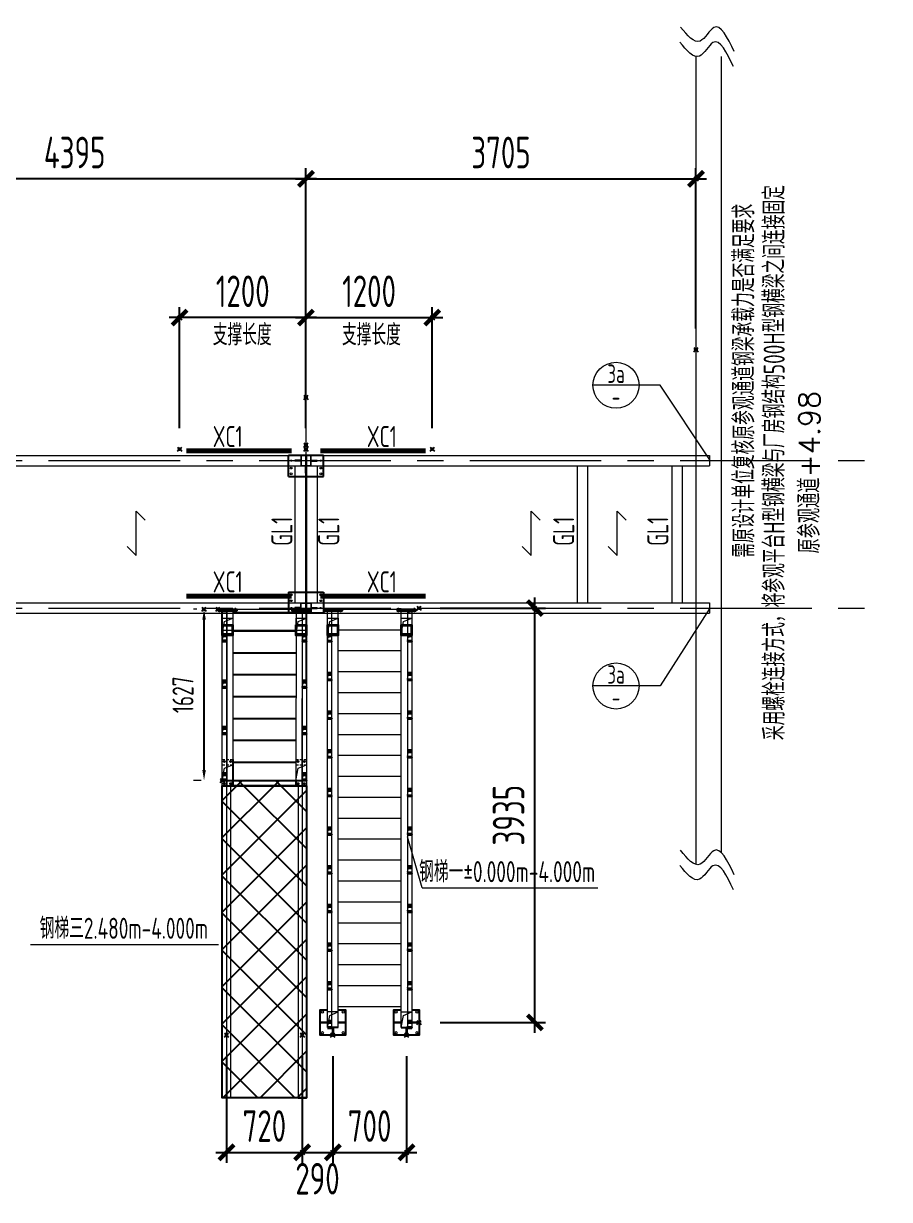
# Model space of a CAD drawing. Extents: x 498328 to 716449, y -893371 to -467753.
# Drawn here: x 573056 to 581283, y -720434 to -709266 of the extents above; entities that cross this region are included whole.
import ezdxf
from ezdxf.enums import TextEntityAlignment as Align

# ---------------------------------------------------------------- set-up
doc = ezdxf.new("R2010")
doc.units = 0
doc.header["$LTSCALE"] = 1000
doc.header["$PDMODE"] = 35
doc.header["$PDSIZE"] = 20
for name, pattern in [('2', [0.375, 0.25, -0.125]), ('CACHE', [0.375, 0.25, -0.125]), ('CENTER', [2, 1.25, -0.25, 0.25, -0.25]), ('CENTER2', [28.575, 19.05, -3.175, 3.175, -3.175]), ('Continuous-STLayerSet-NodeCode', [0])]:
    doc.linetypes.add(name, pattern=pattern)
doc.layers.get('0').update_dxf_attribs({"linetype": 'CONTINUOUS'})
for name, color, linetype in [('$0$S-STEL-BEAM-TEXT', 90, 'CONTINUOUS'), ('01', 7, 'CONTINUOUS'), ('1轮廓实线层', 7, 'CONTINUOUS'), ('AXIS', 251, 'CENTER'), ('DIM', 3, 'CONTINUOUS'), ('PUB_TEXT', 7, 'CONTINUOUS'), ('焊缝', 1, 'CONTINUOUS'), ('设备基础', 2, 'CONTINUOUS')]:
    doc.layers.add(name, color=color, linetype=linetype)
doc.layers.add('22', color=7, linetype='CONTINUOUS', plot=False)
doc.layers.add('平立面图节点编号', color=7, linetype='CONTINUOUS', lineweight=18)
doc.layers.add('钢梁', color=141, linetype='CONTINUOUS', lineweight=18)
doc.styles.add('_TCH_WINDOW', font='SIMPLEX', dxfattribs={"height": 3.5, "bigfont": 'GBCBIG'})
doc.styles.add('StTextStyle', font='yjkeng.shx', dxfattribs={"width": 0.7, "height": 250, "bigfont": 'yjkchn.shx'})
doc.styles.add('TSSD_DIMENSION', font='Tssdeng.shx', dxfattribs={"width": 0.7, "bigfont": 'hztxt.shx'})
doc.styles.add('TSSD_REIN', font='Tssdeng.shx', dxfattribs={"width": 0.7, "bigfont": 'hztxt.shx'})
doc.dimstyles.new('TSSD_100_100', dxfattribs={"dimtxt": 300, "dimasz": 100, "dimexe": 100, "dimexo": 200, "dimgap": 100, "dimtad": 1, "dimdec": 0, "dimzin": 0, "dimdsep": 46, "dimtxsty": 'TSSD_DIMENSION', "dimblk": 'ARCHTICK', "dimcen": 0, "dimdle": 100, "dimclrt": 7, "dimadec": 0, "dimazin": 0, "dimtfac": 1, "dimtdec": 0, "dimtix": 1, "dimtmove": 2, "dimatfit": 0, "dimldrblk": 'ARCHTICK', "dimfxl": 0, "dimtolj": 1, "dimtzin": 0, "dimarcsym": 0})
doc.dimstyles.new('TSSD_100_100$0', dxfattribs={"dimtxt": 380, "dimasz": 100, "dimexe": 100, "dimexo": 250, "dimgap": 50, "dimtad": 1, "dimdec": 0, "dimzin": 0, "dimdsep": 46, "dimtxsty": 'TSSD_DIMENSION', "dimblk": 'ARCHTICK', "dimblk1": 'ARCHTICK', "dimblk2": 'ARCHTICK', "dimsah": 1, "dimcen": 0, "dimdle": 100, "dimclrt": 7, "dimadec": 0, "dimazin": 0, "dimtfac": 1, "dimtdec": 0, "dimtix": 1, "dimtmove": 2, "dimatfit": 3, "dimldrblk": 'ARCHTICK', "dimfxl": 0, "dimtolj": 1, "dimtzin": 0, "dimarcsym": 0})
pattern_1 = [(45, (363690.6, -1175032.18), (-176.7767, 176.7767), []), (135, (363690.6, -1175032.18), (-176.7767, -176.7767), [])]

# ---------------------------------------------------------------- blocks, each defined once
blk = doc.blocks.new('_ARCHTICK')
at = {"color": 0, "const_width": 0.4}
blk.add_lwpolyline([(-0.71, -0.71), (0.71, 0.71)], dxfattribs=at)
blk = doc.blocks.new('*D47')
at = {"layer": '22', "color": 0, "transparency": 16777216}
for p in [(571344, -710741), (571344, -712937), (575739, -713269)]:
    blk.add_point(p, dxfattribs=at)
at = {"layer": 'DIM', "color": 0, "lineweight": -2, "transparency": 16777216}
for p, q in [((575839, -710741), (571244, -710741)), ((571344, -712737), (571344, -710641)), ((575739, -713069), (575739, -710641))]:
    blk.add_line(p, q, dxfattribs=at)
at = {"layer": 'DIM', "color": 0, "lineweight": -2, "transparency": 16777216, "xscale": 100, "yscale": 100, "zscale": 100, "rotation": 180}
blk.add_blockref('_ARCHTICK', (571344, -710741), dxfattribs=at)
at = {"layer": 'DIM', "color": 0, "lineweight": -2, "transparency": 16777216, "xscale": 100, "yscale": 100, "zscale": 100}
blk.add_blockref('_ARCHTICK', (575739, -710741), dxfattribs=at)
at = {"layer": 'DIM', "color": 7, "lineweight": 20, "transparency": 16777216, "insert": (573542, -710491), "char_height": 300, "attachment_point": 5, "style": 'TSSD_DIMENSION'}
blk.add_mtext('\\A1;4395', dxfattribs=at)
blk = doc.blocks.new('*D42')
at = {"layer": '22', "color": 0, "transparency": 16777216}
for p in [(579444, -710741), (579444, -712363), (575739, -712816)]:
    blk.add_point(p, dxfattribs=at)
at = {"layer": 'DIM', "color": 0, "lineweight": -2, "transparency": 16777216}
for p, q in [((575639, -710741), (579544, -710741)), ((575739, -712616), (575739, -710641)), ((579444, -712163), (579444, -710641))]:
    blk.add_line(p, q, dxfattribs=at)
at = {"layer": 'DIM', "color": 0, "lineweight": -2, "transparency": 16777216, "xscale": 100, "yscale": 100, "zscale": 100, "rotation": 180}
blk.add_blockref('_ARCHTICK', (575739, -710741), dxfattribs=at)
at = {"layer": 'DIM', "color": 0, "lineweight": -2, "transparency": 16777216, "xscale": 100, "yscale": 100, "zscale": 100}
blk.add_blockref('_ARCHTICK', (579444, -710741), dxfattribs=at)
at = {"layer": 'DIM', "color": 7, "lineweight": 20, "transparency": 16777216, "insert": (577592, -710491), "char_height": 300, "attachment_point": 5, "style": 'TSSD_DIMENSION'}
blk.add_mtext('\\A1;3705', dxfattribs=at)
blk = doc.blocks.new('*D46')
at = {"layer": '22', "color": 0, "transparency": 16777216}
for p in [(574771, -714828), (574902, -714828), (574944, -716455)]:
    blk.add_point(p, dxfattribs=at)
at = {"layer": '设备基础', "color": 0, "lineweight": 9, "transparency": 16777216}
for p, q in [((574702, -714828), (574671, -714828)), ((574744, -716455), (574671, -716455))]:
    blk.add_line(p, q, dxfattribs=at)
at = {"layer": '设备基础', "color": 0, "lineweight": -2, "transparency": 16777216}
blk.add_line((574771, -716355), (574771, -714928), dxfattribs=at)
at = {"layer": '设备基础', "color": 0, "transparency": 16777216}
for points in [[(574755, -714928), (574788, -714928), (574771, -714828)], [(574755, -716355), (574788, -716355), (574771, -716455)]]:
    blk.add_solid(points, dxfattribs=at)
at = {"layer": '设备基础', "color": 7, "transparency": 16777216, "insert": (574571, -715641), "char_height": 200, "attachment_point": 5, "rotation": 90, "style": 'TSSD_DIMENSION'}
blk.add_mtext('\\A1;1627', dxfattribs=at)
blk = doc.blocks.new('*D319')
at = {"layer": '22', "color": 0, "transparency": 16777216}
for p in [(574539, -712059), (574539, -713308), (575739, -713308)]:
    blk.add_point(p, dxfattribs=at)
at = {"layer": 'DIM', "color": 0, "lineweight": -2, "transparency": 16777216}
for p, q in [((574539, -713108), (574539, -711959)), ((575739, -713108), (575739, -711959)), ((575839, -712059), (574439, -712059))]:
    blk.add_line(p, q, dxfattribs=at)
at = {"layer": 'DIM', "color": 0, "lineweight": -2, "transparency": 16777216, "xscale": 100, "yscale": 100, "zscale": 100, "rotation": 180}
blk.add_blockref('_ARCHTICK', (574539, -712059), dxfattribs=at)
at = {"layer": 'DIM', "color": 0, "lineweight": -2, "transparency": 16777216, "xscale": 100, "yscale": 100, "zscale": 100}
blk.add_blockref('_ARCHTICK', (575739, -712059), dxfattribs=at)
at = {"layer": 'DIM', "color": 7, "lineweight": 20, "transparency": 16777216, "insert": (575139, -711809), "char_height": 300, "attachment_point": 5, "style": 'TSSD_DIMENSION'}
blk.add_mtext('\\A1;1200', dxfattribs=at)
blk = doc.blocks.new('*D320')
at = {"layer": '22', "color": 0, "transparency": 16777216}
for p in [(576939, -712059), (575739, -713308), (576939, -713308)]:
    blk.add_point(p, dxfattribs=at)
at = {"layer": 'DIM', "color": 0, "lineweight": -2, "transparency": 16777216}
for p, q in [((575739, -713108), (575739, -711959)), ((576939, -713108), (576939, -711959)), ((575639, -712059), (577039, -712059))]:
    blk.add_line(p, q, dxfattribs=at)
at = {"layer": 'DIM', "color": 0, "lineweight": -2, "transparency": 16777216, "xscale": 100, "yscale": 100, "zscale": 100, "rotation": 180}
blk.add_blockref('_ARCHTICK', (575739, -712059), dxfattribs=at)
at = {"layer": 'DIM', "color": 0, "lineweight": -2, "transparency": 16777216, "xscale": 100, "yscale": 100, "zscale": 100}
blk.add_blockref('_ARCHTICK', (576939, -712059), dxfattribs=at)
at = {"layer": 'DIM', "color": 7, "lineweight": 20, "transparency": 16777216, "insert": (576339, -711809), "char_height": 300, "attachment_point": 5, "style": 'TSSD_DIMENSION'}
blk.add_mtext('\\A1;1200', dxfattribs=at)
blk = doc.blocks.new('*D351')
at = {"layer": '22', "color": 0, "transparency": 16777216}
for p in [(576814, -714818), (577914, -714818), (576814, -718753)]:
    blk.add_point(p, dxfattribs=at)
at = {"layer": 'DIM', "color": 0, "lineweight": -2, "transparency": 16777216}
for p, q in [((577914, -718853), (577914, -714718)), ((577014, -714818), (578014, -714818)), ((577014, -718753), (578014, -718753))]:
    blk.add_line(p, q, dxfattribs=at)
at = {"layer": 'DIM', "color": 0, "lineweight": -2, "transparency": 16777216, "xscale": 100, "yscale": 100, "zscale": 100}
for p, rotation in [((577914, -714818), 90), ((577914, -718753), 270)]:
    blk.add_blockref('_ARCHTICK', p, dxfattribs=dict(at, rotation=rotation))
at = {"layer": 'DIM', "color": 7, "lineweight": 20, "transparency": 16777216, "insert": (577664, -716785), "char_height": 300, "attachment_point": 5, "rotation": 90, "style": 'TSSD_DIMENSION'}
blk.add_mtext('\\A1;3935', dxfattribs=at)
blk = doc.blocks.new('*D352')
at = {"layer": '22', "color": 0, "transparency": 16777216}
for p in [(575994, -718873), (576694, -718873), (576694, -719987)]:
    blk.add_point(p, dxfattribs=at)
at = {"layer": 'DIM', "color": 0, "lineweight": -2, "transparency": 16777216}
for p, q in [((575994, -719073), (575994, -720087)), ((576694, -719073), (576694, -720087)), ((575894, -719987), (576794, -719987))]:
    blk.add_line(p, q, dxfattribs=at)
at = {"layer": 'DIM', "color": 0, "lineweight": -2, "transparency": 16777216, "xscale": 100, "yscale": 100, "zscale": 100, "rotation": 180}
blk.add_blockref('_ARCHTICK', (575994, -719987), dxfattribs=at)
at = {"layer": 'DIM', "color": 0, "lineweight": -2, "transparency": 16777216, "xscale": 100, "yscale": 100, "zscale": 100}
blk.add_blockref('_ARCHTICK', (576694, -719987), dxfattribs=at)
at = {"layer": 'DIM', "color": 7, "lineweight": 20, "transparency": 16777216, "insert": (576344, -719737), "char_height": 300, "attachment_point": 5, "style": 'TSSD_DIMENSION'}
blk.add_mtext('\\A1;700', dxfattribs=at)
blk = doc.blocks.new('*D353')
at = {"layer": '22', "color": 0, "transparency": 16777216}
for p in [(575704, -718873), (575994, -718873), (575994, -719987)]:
    blk.add_point(p, dxfattribs=at)
at = {"layer": 'DIM', "color": 0, "lineweight": -2, "transparency": 16777216}
for p, q in [((575704, -719073), (575704, -720087)), ((575994, -719073), (575994, -720087)), ((575604, -719987), (576094, -719987))]:
    blk.add_line(p, q, dxfattribs=at)
at = {"layer": 'DIM', "color": 0, "lineweight": -2, "transparency": 16777216, "xscale": 100, "yscale": 100, "zscale": 100, "rotation": 180}
blk.add_blockref('_ARCHTICK', (575704, -719987), dxfattribs=at)
at = {"layer": 'DIM', "color": 0, "lineweight": -2, "transparency": 16777216, "xscale": 100, "yscale": 100, "zscale": 100}
blk.add_blockref('_ARCHTICK', (575994, -719987), dxfattribs=at)
at = {"layer": 'DIM', "color": 7, "lineweight": 20, "transparency": 16777216, "insert": (575849, -720237), "char_height": 300, "attachment_point": 5, "style": 'TSSD_DIMENSION'}
blk.add_mtext('\\A1;290', dxfattribs=at)
blk = doc.blocks.new('*D354')
at = {"layer": '22', "color": 0, "transparency": 16777216}
for p in [(574984, -718873), (575704, -718873), (575704, -719987)]:
    blk.add_point(p, dxfattribs=at)
at = {"layer": 'DIM', "color": 0, "lineweight": -2, "transparency": 16777216}
for p, q in [((574984, -719073), (574984, -720087)), ((575704, -719073), (575704, -720087)), ((574884, -719987), (575804, -719987))]:
    blk.add_line(p, q, dxfattribs=at)
at = {"layer": 'DIM', "color": 0, "lineweight": -2, "transparency": 16777216, "xscale": 100, "yscale": 100, "zscale": 100, "rotation": 180}
blk.add_blockref('_ARCHTICK', (574984, -719987), dxfattribs=at)
at = {"layer": 'DIM', "color": 0, "lineweight": -2, "transparency": 16777216, "xscale": 100, "yscale": 100, "zscale": 100}
blk.add_blockref('_ARCHTICK', (575704, -719987), dxfattribs=at)
at = {"layer": 'DIM', "color": 7, "lineweight": 20, "transparency": 16777216, "insert": (575344, -719737), "char_height": 300, "attachment_point": 5, "style": 'TSSD_DIMENSION'}
blk.add_mtext('\\A1;720', dxfattribs=at)

msp = doc.modelspace()

# ---------------------------------------------------------------- hatches: boundary and pattern name
at = {"layer": '设备基础'}
h = msp.add_hatch(dxfattribs=at)
h.set_pattern_fill('ANSI37', color=0, scale=2000)
h.set_pattern_definition(pattern_1)
h.paths.add_polyline_path([(574944.6, -716505), (575744.5, -716505), (575744.5, -719467.5), (574944.5, -719467.5)])
h = msp.add_hatch(dxfattribs=at)
h.set_pattern_fill('ANSI37', color=0, scale=2000)
h.set_pattern_definition(pattern_1)
h.paths.add_polyline_path([(575044.6, -716455), (575644.4, -716455), (575644.4, -716505), (575044.6, -716505)])

# ---------------------------------------------------------------- linework, layer by layer
at = {"layer": '$0$S-STEL-BEAM-TEXT', "lineweight": 0}
for points in [[(574039.3, -714233.3), (574125, -714318.9), (574125, -713895.9), (574210.7, -713981.6)], [(577792.3, -714233.3), (577878, -714318.9), (577878, -713895.9), (577963.7, -713981.6)], [(578611.3, -714233.3), (578697, -714318.9), (578697, -713895.9), (578782.7, -713981.6)]]:
    msp.add_lwpolyline(points, dxfattribs=at)
at = {"layer": '01', "color": 8, "lineweight": 9}
for p, q in [((576843.1, -717473.4), (576704.5, -716991.5)), ((576843.1, -717473.4), (578512.5, -717473.4)), ((573123.9, -718011.4), (574907.4, -718011.4))]:
    msp.add_line(p, q, dxfattribs=at)
at = {"layer": '1轮廓实线层', "color": 8, "lineweight": 20}
for p, q in [((579444.5, -709579.3), (579444.5, -717252.6)), ((579684.5, -709579.3), (579684.5, -717139.7))]:
    msp.add_line(p, q, dxfattribs=at)
at = {"layer": '1轮廓实线层', "lineweight": 20, "ltscale": 5}
for p, q in [((531294.5, -713367.5), (579573, -713367.5)), ((531294.5, -713467.5), (579573, -713467.5)), ((551049.5, -714767.5), (579573, -714767.5)), ((551049.5, -714867.5), (579573, -714867.5)), ((551049.5, -714867.5), (579573, -714867.5))]:
    msp.add_line(p, q, dxfattribs=at)
at = {"layer": '1轮廓实线层', "color": 4, "lineweight": 20}
for p, q in [((575689.5, -713412.6), (575634.5, -713412.6)), ((575634.5, -713422.6), (575634.5, -713412.6)), ((575689.5, -713422.6), (575634.5, -713422.6)), ((575789.5, -713412.6), (575844.5, -713412.6)), ((575789.5, -713422.6), (575844.5, -713422.6)), ((575844.5, -713422.6), (575844.5, -713412.6)), ((575734.5, -713537.5), (575734.5, -713467.5)), ((575734.5, -713537.5), (575744.5, -713537.5)), ((575744.5, -713537.5), (575744.5, -713467.5)), ((575734.5, -714697.5), (575734.5, -714767.5)), ((575734.5, -714697.5), (575744.5, -714697.5)), ((575744.5, -714697.5), (575744.5, -714767.5)), ((575689.5, -714812.5), (575634.5, -714812.5)), ((575634.5, -714812.5), (575634.5, -714822.5)), ((575689.5, -714822.5), (575634.5, -714822.5)), ((575789.5, -714812.5), (575844.5, -714812.5)), ((575789.5, -714822.5), (575844.5, -714822.5)), ((575844.5, -714822.5), (575844.5, -714812.5))]:
    msp.add_line(p, q, dxfattribs=at)
at = {"layer": '1轮廓实线层', "lineweight": 20}
for p, q in [((574902.5, -714827.5), (574902.5, -714843.5)), ((574944.5, -714827.5), (575744.5, -714827.5)), ((574944.5, -719467.5), (574944.5, -714843.5)), ((574984.5, -714843.5), (574984.4, -716505)), ((574984.5, -714843.5), (574984.5, -719467.5)), ((574987.5, -714843.5), (574987.4, -716505)), ((575044.5, -714857.5), (575644.5, -714857.5)), ((575044.7, -714843.5), (575044.6, -716505)), ((575086.5, -714827.5), (575086.5, -714843.5)), ((575602.6, -714827.5), (575602.6, -714843.5)), ((575644.7, -714843.5), (575644.4, -716505)), ((575701.7, -714843.5), (575701.6, -716505)), ((575704.5, -714843.5), (575704.5, -719467.5)), ((575744.5, -714843.5), (575744.5, -719467.5)), ((575786.7, -714827.5), (575786.7, -714843.5)), ((575902.5, -714827.5), (575902.5, -714843.5)), ((575944.5, -714827.5), (576744.5, -714827.5)), ((575944.5, -718802.5), (575944.5, -714843.5)), ((575984.5, -718802.5), (575984.5, -714843.5)), ((576044.5, -718802.5), (576044.5, -714843.5)), ((576086.5, -714827.5), (576086.5, -714843.5)), ((576602.6, -714827.5), (576602.6, -714843.5)), ((576644.5, -718802.5), (576644.5, -714843.5)), ((576704.5, -714843.5), (576704.5, -718802.5)), ((576744.5, -714843.5), (576744.5, -718802.5)), ((576786.7, -714827.5), (576786.7, -714843.5)), ((576644.5, -715026.3), (576044.5, -715026.3)), ((576644.5, -715225), (576044.5, -715225)), ((576644.5, -715423.8), (576044.5, -715423.8)), ((576644.5, -715622.5), (576044.5, -715622.5)), ((576644.5, -715821.3), (576044.5, -715821.3)), ((576644.5, -716020), (576044.5, -716020)), ((576644.5, -716218.8), (576044.5, -716218.8)), ((576644.5, -716417.5), (576044.5, -716417.5)), ((575024.5, -719467.5), (575024.5, -716497.5)), ((575664.5, -716505), (575664.5, -719467.5)), ((576644.5, -716616.3), (576044.5, -716616.3)), ((576644.5, -716815), (576044.5, -716815)), ((576644.5, -717013.8), (576044.5, -717013.8)), ((576644.5, -717212.5), (576044.5, -717212.5)), ((576644.5, -717411.3), (576044.5, -717411.3)), ((576644.5, -717610), (576044.5, -717610)), ((576644.5, -717808.8), (576044.5, -717808.8)), ((576644.5, -718007.5), (576044.5, -718007.5)), ((576644.5, -718206.3), (576044.5, -718206.3)), ((576644.5, -718405), (576044.5, -718405)), ((576644.5, -718603.8), (576044.5, -718603.8)), ((575874.5, -718747.5), (575944.5, -718747.5)), ((575874.5, -718757.5), (575944.5, -718757.5)), ((576044.5, -718747.5), (576114.5, -718747.5)), ((576044.5, -718757.5), (576114.5, -718757.5)), ((576574.5, -718747.5), (576644.5, -718747.5)), ((576574.5, -718757.5), (576644.5, -718757.5)), ((576744.5, -718747.5), (576814.5, -718747.5)), ((576744.5, -718757.5), (576814.5, -718757.5)), ((575989.5, -718802.5), (575989.5, -718872.5)), ((575999.5, -718802.5), (575999.5, -718872.5)), ((576689.5, -718802.5), (576689.5, -718872.5)), ((576699.5, -718802.5), (576699.5, -718872.5))]:
    msp.add_line(p, q, dxfattribs=at)
at = {"layer": '1轮廓实线层', "linetype": 'CENTER2', "lineweight": 20, "ltscale": 0.01}
for p, q in [((574918.5, -714857.2), (574918.5, -714813.9)), ((575070.5, -714857.2), (575070.5, -714813.9)), ((575618.6, -714857.2), (575618.6, -714813.9)), ((575770.7, -714857.2), (575770.7, -714813.9)), ((575918.5, -714857.2), (575918.5, -714813.9)), ((576070.5, -714857.2), (576070.5, -714813.9)), ((576618.6, -714857.2), (576618.6, -714813.9)), ((576770.7, -714857.2), (576770.7, -714813.9))]:
    msp.add_line(p, q, dxfattribs=at)
at = {"layer": '1轮廓实线层', "color": 8, "lineweight": 9}
for p, q in [((576713, -714855.1), (576744.5, -714846.1)), ((574944.5, -715062.5), (574966.3, -714945.8)), ((574966.3, -714945.8), (575044.7, -714912.5)), ((575644.7, -715062.5), (575666.5, -714945.8)), ((575666.5, -714945.8), (575744.5, -714912.5)), ((575944.5, -715062.5), (575966.3, -714945.8)), ((575966.3, -714945.8), (576044.7, -714912.5)), ((576644.7, -715062.5), (576666.5, -714945.8)), ((576666.5, -714945.8), (576744.5, -714912.5)), ((574944.5, -715027.5), (575744.5, -715027.5)), ((574944.5, -715123.9), (574951.8, -715091.2)), ((574951.8, -715091.2), (574984.5, -715083.9)), ((575704.5, -715123.8), (575711.8, -715091.1)), ((575711.8, -715091.1), (575744.5, -715083.8)), ((575944.5, -715125.1), (575951.8, -715092.4)), ((575951.8, -715092.4), (575984.5, -715085.1)), ((576704.5, -715125.1), (576711.8, -715092.4)), ((576711.8, -715092.4), (576744.5, -715085.1)), ((574944.5, -715563.9), (574951.8, -715531.2)), ((574951.8, -715531.2), (574984.5, -715523.9)), ((575704.5, -715563.9), (575711.8, -715531.2)), ((575711.8, -715531.2), (575744.5, -715523.9)), ((575944.5, -715492.1), (575951.8, -715459.4)), ((575951.8, -715459.4), (575984.5, -715452.1)), ((576704.5, -715492.1), (576711.8, -715459.4)), ((576711.8, -715459.4), (576744.5, -715452.1)), ((575944.5, -715859.1), (575951.8, -715826.4)), ((575951.8, -715826.4), (575984.5, -715819.1)), ((576704.5, -715859.1), (576711.8, -715826.4)), ((576711.8, -715826.4), (576744.5, -715819.1)), ((574944.5, -716003.9), (574951.8, -715971.2)), ((574951.8, -715971.2), (574984.5, -715963.9)), ((575704.5, -716003.9), (575711.8, -715971.2)), ((575711.8, -715971.2), (575744.5, -715963.9)), ((575944.5, -716226.1), (575951.8, -716193.4)), ((575951.8, -716193.4), (575984.5, -716186.1)), ((576704.5, -716226.1), (576711.8, -716193.4)), ((576711.8, -716193.4), (576744.5, -716186.1)), ((574966.3, -716338.3), (575044.7, -716305)), ((575666.2, -716338.3), (575744.5, -716305)), ((574944.5, -716455), (574966.3, -716338.3)), ((574944.5, -716443.9), (574951.8, -716411.2)), ((574951.8, -716411.2), (574984.5, -716403.9)), ((575644.4, -716455), (575666.2, -716338.3)), ((575704.5, -716443.9), (575711.8, -716411.2)), ((575711.8, -716411.2), (575744.5, -716403.9)), ((575951.8, -716560.4), (575984.5, -716553.1)), ((576711.8, -716560.4), (576744.5, -716553.1)), ((575944.5, -716593.1), (575951.8, -716560.4)), ((576704.5, -716593.1), (576711.8, -716560.4)), ((575944.5, -716960.1), (575951.8, -716927.4)), ((575951.8, -716927.4), (575984.5, -716920.1)), ((576704.5, -716960.1), (576711.8, -716927.4)), ((576711.8, -716927.4), (576744.5, -716920.1)), ((575944.5, -717327.1), (575951.8, -717294.4)), ((575951.8, -717294.4), (575984.5, -717287.1)), ((576704.5, -717327.1), (576711.8, -717294.4)), ((576711.8, -717294.4), (576744.5, -717287.1)), ((575944.5, -717694.1), (575951.8, -717661.4)), ((575951.8, -717661.4), (575984.5, -717654.1)), ((576704.5, -717694.1), (576711.8, -717661.4)), ((576711.8, -717661.4), (576744.5, -717654.1)), ((575944.5, -718061.1), (575951.8, -718028.4)), ((575951.8, -718028.4), (575984.5, -718021.1)), ((576704.5, -718061.1), (576711.8, -718028.4)), ((576711.8, -718028.4), (576744.5, -718021.1)), ((575944.5, -718428.1), (575951.8, -718395.4)), ((575951.8, -718395.4), (575984.5, -718388.1)), ((576704.5, -718428.1), (576711.8, -718395.4)), ((576711.8, -718395.4), (576744.5, -718388.1)), ((576044.5, -718652.5), (575944.5, -718652.5)), ((575966.5, -718685.8), (576044.5, -718652.5)), ((576644.5, -718652.5), (576744.5, -718652.5)), ((576666.5, -718685.8), (576744.5, -718652.5)), ((575944.5, -718795.1), (575951.8, -718762.4)), ((575944.7, -718802.5), (575966.5, -718685.8)), ((575951.8, -718762.4), (575984.5, -718755.1)), ((576644.7, -718802.5), (576666.5, -718685.8)), ((576704.5, -718795.1), (576711.8, -718762.4)), ((576711.8, -718762.4), (576744.5, -718755.1))]:
    msp.add_line(p, q, dxfattribs=at)
at = {"layer": '1轮廓实线层', "linetype": 'CACHE', "lineweight": 20, "ltscale": 0.1}
for p, q in [((574944.5, -715131.3), (574984.5, -715131.3)), ((575704.5, -715131.3), (575744.5, -715131.3)), ((575944.5, -715132.5), (575984.5, -715132.5)), ((576704.5, -715132.5), (576744.5, -715132.5)), ((575944.5, -715499.5), (575984.5, -715499.5)), ((576704.5, -715499.5), (576744.5, -715499.5)), ((574944.5, -715571.3), (574984.5, -715571.3)), ((575704.5, -715571.3), (575744.5, -715571.3)), ((575944.5, -715866.5), (575984.5, -715866.5)), ((576704.5, -715866.5), (576744.5, -715866.5)), ((574944.5, -716011.3), (574984.5, -716011.3)), ((575704.5, -716011.3), (575744.5, -716011.3)), ((574944.5, -716255), (575044.6, -716255)), ((574944.5, -716305), (575044.6, -716305)), ((575644.4, -716255), (575744.5, -716255)), ((575644.4, -716305), (575744.5, -716305)), ((575944.5, -716233.5), (575984.5, -716233.5)), ((576704.5, -716233.5), (576744.5, -716233.5)), ((574944.5, -716451.3), (574984.5, -716451.3)), ((575704.5, -716451.3), (575744.5, -716451.3)), ((575944.5, -716600.5), (575984.5, -716600.5)), ((576704.5, -716600.5), (576744.5, -716600.5)), ((575944.5, -716967.5), (575984.5, -716967.5)), ((576704.5, -716967.5), (576744.5, -716967.5)), ((575944.5, -717334.5), (575984.5, -717334.5)), ((576704.5, -717334.5), (576744.5, -717334.5)), ((575944.5, -717701.5), (575984.5, -717701.5)), ((576704.5, -717701.5), (576744.5, -717701.5)), ((575944.5, -718068.5), (575984.5, -718068.5)), ((576704.5, -718068.5), (576744.5, -718068.5)), ((575944.5, -718435.5), (575984.5, -718435.5)), ((576704.5, -718435.5), (576744.5, -718435.5)), ((575944.5, -718802.5), (575984.5, -718802.5)), ((576704.5, -718802.5), (576744.5, -718802.5))]:
    msp.add_line(p, q, dxfattribs=at)
at = {"layer": '1轮廓实线层', "color": 4, "lineweight": 20}
for points in [[(575789.5, -713467.5), (575789.5, -713367.5), (575689.5, -713367.5), (575689.5, -713467.5)], [(575784.5, -713462.5), (575784.5, -713372.5), (575694.5, -713372.5), (575694.5, -713462.5)], [(575789.5, -714767.5), (575789.5, -714867.5), (575689.5, -714867.5), (575689.5, -714767.5)], [(575784.5, -714772.5), (575784.5, -714862.5), (575694.5, -714862.5), (575694.5, -714772.5)]]:
    msp.add_lwpolyline(points, close=True, dxfattribs=at)
at = {"layer": '1轮廓实线层', "color": 8, "lineweight": 9}
for points in [[(574944.5, -714912.5), (575044.7, -714912.5), (575044.7, -715062.5), (574944.5, -715062.5)], [(575644.7, -714912.5), (575744.5, -714912.5), (575744.5, -715062.5), (575644.7, -715062.5)], [(575944.5, -714912.5), (576044.7, -714912.5), (576044.7, -715062.5), (575944.5, -715062.5)], [(576644.7, -714912.5), (576744.5, -714912.5), (576744.5, -715062.5), (576644.7, -715062.5)]]:
    msp.add_lwpolyline(points, close=True, dxfattribs=at)
at = {"layer": '1轮廓实线层', "color": 4, "lineweight": 20}
for centre, radius in [((575599.5, -713417.5), 6), ((575879.5, -713417.5), 6), ((575599.5, -713487.5), 8.75), ((575599.5, -713542.5), 8.75), ((575879.5, -713487.5), 8.75), ((575879.5, -713542.5), 8.75), ((575599.5, -714692.5), 8.75), ((575599.5, -714747.5), 8.75), ((575879.5, -714692.5), 8.75), ((575879.5, -714747.5), 8.75), ((575599.5, -714817.5), 6), ((575879.5, -714817.5), 6)]:
    msp.add_circle(centre, radius, dxfattribs=at)
at = {"layer": '1轮廓实线层', "lineweight": 20}
for centre in [(575895.5, -718653.5), (576093.5, -718653.5), (576595.5, -718653.5), (576793.5, -718653.5), (575895.5, -718851.5), (576093.5, -718851.5), (576595.5, -718851.5), (576793.5, -718851.5)]:
    msp.add_circle(centre, 11, dxfattribs=at)
for points in [[(579807.9, -709532.4), (579612.6, -709304.1), (579484.2, -709432.6), (579298.7, -709300.6)], [(579800.8, -709675.2), (579605.4, -709446.9), (579477, -709575.4), (579291.6, -709443.3)], [(579807.9, -717350.1), (579612.6, -717121.8), (579484.2, -717250.3), (579298.7, -717118.3)], [(579800.8, -717492.9), (579605.4, -717264.6), (579477, -717393.1), (579291.6, -717261)]]:
    msp.add_spline(points, degree=3, dxfattribs=at)
at = {"layer": 'AXIS', "lineweight": 20}
for p, q in [((575739.5, -712363.7), (575739.5, -715540.5)), ((531294.5, -713417.5), (581282.6, -713417.5)), ((531294.5, -714817.5), (581282.6, -714817.5))]:
    msp.add_line(p, q, dxfattribs=at)
at = {"layer": '平立面图节点编号'}
for p, q in [((578903.5, -712701.4), (578466, -712701.4)), ((578903.5, -712701.4), (578466, -712701.4)), ((579103.5, -712701.4), (578903.5, -712701.4)), ((578903.5, -715557.4), (578466, -715557.4)), ((578903.5, -715557.4), (578466, -715557.4)), ((579103.5, -715557.4), (578903.5, -715557.4))]:
    msp.add_line(p, q, dxfattribs=at)
at = {"layer": '平立面图节点编号', "color": 7, "linetype": 'Continuous-STLayerSet-NodeCode', "lineweight": 18}
for p, q in [((579577, -713408.5), (579103.5, -712701.4)), ((579577, -714817.5), (579103.5, -715557.4))]:
    msp.add_line(p, q, dxfattribs=at)
at = {"layer": '平立面图节点编号'}
for centre in [(578684.7, -712701.4), (578684.7, -712701.4), (578684.7, -715557.4), (578684.7, -715557.4)]:
    msp.add_circle(centre, 218.8, dxfattribs=at)
at = {"layer": '焊缝', "color": 2}
for p, q in [((575574.5, -713567.5), (575574.5, -713367.5)), ((575904.5, -713367.5), (575574.5, -713367.5)), ((575904.5, -713567.5), (575904.5, -713367.5)), ((575574.5, -713567.5), (575904.5, -713567.5)), ((575574.5, -714667.5), (575574.5, -714867.5)), ((575574.5, -714667.5), (575904.5, -714667.5)), ((575904.5, -714667.5), (575904.5, -714867.5)), ((575904.5, -714867.5), (575574.5, -714867.5))]:
    msp.add_line(p, q, dxfattribs=at)
at = {"layer": '设备基础', "color": 0, "lineweight": 20}
for p, q in [((575734.5, -713367.5), (575734.5, -714867.5)), ((575744.5, -713367.5), (575744.5, -714867.9)), ((579573, -713367.5), (579573, -713467.5)), ((575634.5, -713467.5), (575634.5, -714767.5)), ((575844.5, -713467.5), (575844.5, -714767.5)), ((578314.5, -713467.5), (578314.5, -714767.5)), ((578414.5, -713467.5), (578414.5, -714767.5)), ((579214.5, -713467.5), (579214.5, -714767.5)), ((579314.5, -713467.5), (579314.5, -714767.5)), ((575744.5, -714867.5), (575744.5, -714867.9)), ((579573, -714767.5), (579573, -714867.5))]:
    msp.add_line(p, q, dxfattribs=at)
at = {"layer": '设备基础', "color": 0}
for p, q in [((574902.5, -714827.5), (575086.5, -714827.5)), ((574902.5, -714835.5), (575086.5, -714835.5)), ((574902.5, -714843.5), (575086.5, -714843.5)), ((574944.5, -715027.5), (574944.5, -714843.5)), ((574944.5, -714846.1), (574984.5, -714846.1)), ((575644.5, -714827.5), (575602.5, -714827.5)), ((575602.6, -714827.5), (575786.7, -714827.5)), ((575602.6, -714835.5), (575786.7, -714835.5)), ((575602.6, -714843.5), (575786.7, -714843.5)), ((575902.5, -714827.5), (576086.5, -714827.5)), ((575902.5, -714835.5), (576086.5, -714835.5)), ((575902.5, -714843.5), (576086.5, -714843.5)), ((576644.5, -714827.5), (576602.5, -714827.5)), ((576602.6, -714827.5), (576786.7, -714827.5)), ((576602.6, -714835.5), (576786.7, -714835.5)), ((576602.6, -714843.5), (576786.7, -714843.5)), ((576704.7, -714846.1), (576744.5, -714846.1)), ((574944.5, -715062.6), (574984.5, -715062.6)), ((574944.5, -715066.2), (574984.5, -715066.2)), ((574944.5, -715070.4), (574961.5, -715070.4)), ((574944.5, -715083.9), (574984.5, -715083.9)), ((574967.5, -715070.4), (574984.5, -715070.4)), ((575044.5, -715035), (575644.5, -715035)), ((575704.5, -715062.6), (575744.5, -715062.6)), ((575704.5, -715066.2), (575744.5, -715066.2)), ((575704.5, -715070.4), (575721.5, -715070.4)), ((575704.5, -715083.8), (575744.5, -715083.8)), ((575727.5, -715070.4), (575744.5, -715070.4)), ((575944.5, -715063.8), (575984.5, -715063.8)), ((575944.5, -715067.4), (575984.5, -715067.4)), ((575944.5, -715071.6), (575961.5, -715071.6)), ((575944.5, -715085.1), (575984.5, -715085.1)), ((575967.5, -715071.6), (575984.5, -715071.6)), ((576704.5, -715063.8), (576744.5, -715063.8)), ((576704.5, -715067.4), (576744.5, -715067.4)), ((576704.5, -715071.6), (576721.5, -715071.6)), ((576704.5, -715085.1), (576744.5, -715085.1)), ((576727.5, -715071.6), (576744.5, -715071.6)), ((574944.5, -715123.9), (574984.5, -715123.9)), ((574944.5, -715130.9), (574961.5, -715130.9)), ((574944.5, -715135), (574984.5, -715135)), ((574967.5, -715130.9), (574984.5, -715130.9)), ((574984.5, -715131.3), (574984.5, -715135)), ((575704.5, -715123.8), (575744.5, -715123.8)), ((575704.5, -715130.8), (575721.5, -715130.8)), ((575704.5, -715131.3), (575704.5, -715135)), ((575704.5, -715135), (575744.5, -715135)), ((575727.5, -715130.8), (575744.5, -715130.8)), ((575744.5, -715131.3), (575744.5, -715135)), ((575944.5, -715125.1), (575984.5, -715125.1)), ((575944.5, -715132.1), (575961.5, -715132.1)), ((575944.5, -715136.2), (575984.5, -715136.2)), ((575967.5, -715132.1), (575984.5, -715132.1)), ((575984.5, -715132.5), (575984.5, -715136.2)), ((576704.5, -715125.1), (576744.5, -715125.1)), ((576704.5, -715132.1), (576721.5, -715132.1)), ((576704.5, -715132.5), (576704.5, -715136.2)), ((576704.5, -715136.2), (576744.5, -715136.2)), ((576727.5, -715132.1), (576744.5, -715132.1)), ((576744.5, -715132.5), (576744.5, -715136.2)), ((575044.5, -715242.5), (575644.5, -715242.5)), ((575944.5, -715430.8), (575984.5, -715430.8)), ((575944.5, -715434.4), (575984.5, -715434.4)), ((576704.5, -715430.8), (576744.5, -715430.8)), ((576704.5, -715434.4), (576744.5, -715434.4)), ((574944.5, -715502.6), (574984.5, -715502.6)), ((574944.5, -715506.2), (574984.5, -715506.2)), ((574944.5, -715510.4), (574961.5, -715510.4)), ((574944.5, -715523.9), (574984.5, -715523.9)), ((574967.5, -715510.4), (574984.5, -715510.4)), ((575044.5, -715450), (575644.5, -715450)), ((575704.5, -715502.6), (575744.5, -715502.6)), ((575704.5, -715506.2), (575744.5, -715506.2)), ((575704.5, -715510.4), (575721.5, -715510.4)), ((575704.5, -715523.9), (575744.5, -715523.9)), ((575727.5, -715510.4), (575744.5, -715510.4)), ((575944.5, -715438.6), (575961.5, -715438.6)), ((575944.5, -715452.1), (575984.5, -715452.1)), ((575944.5, -715492.1), (575984.5, -715492.1)), ((575944.5, -715499.1), (575961.5, -715499.1)), ((575944.5, -715503.2), (575984.5, -715503.2)), ((575967.5, -715438.6), (575984.5, -715438.6)), ((575967.5, -715499.1), (575984.5, -715499.1)), ((575984.5, -715499.5), (575984.5, -715503.2)), ((576704.5, -715438.6), (576721.5, -715438.6)), ((576704.5, -715452.1), (576744.5, -715452.1)), ((576704.5, -715492.1), (576744.5, -715492.1)), ((576704.5, -715499.1), (576721.5, -715499.1)), ((576704.5, -715499.5), (576704.5, -715503.2)), ((576704.5, -715503.2), (576744.5, -715503.2)), ((576727.5, -715438.6), (576744.5, -715438.6)), ((576727.5, -715499.1), (576744.5, -715499.1)), ((576744.5, -715499.5), (576744.5, -715503.2)), ((574944.5, -715563.9), (574984.5, -715563.9)), ((574944.5, -715570.9), (574961.5, -715570.9)), ((574944.5, -715575), (574984.5, -715575)), ((574967.5, -715570.9), (574984.5, -715570.9)), ((574984.5, -715571.3), (574984.5, -715575)), ((575044.5, -715657.5), (575644.5, -715657.5)), ((575704.5, -715563.9), (575744.5, -715563.9)), ((575704.5, -715570.9), (575721.5, -715570.9)), ((575704.5, -715571.3), (575704.5, -715575)), ((575704.5, -715575), (575744.5, -715575)), ((575727.5, -715570.9), (575744.5, -715570.9)), ((575744.5, -715571.3), (575744.5, -715575)), ((575044.5, -715865), (575644.5, -715865)), ((575944.5, -715797.8), (575984.5, -715797.8)), ((575944.5, -715801.4), (575984.5, -715801.4)), ((575944.5, -715805.6), (575961.5, -715805.6)), ((575944.5, -715819.1), (575984.5, -715819.1)), ((575944.5, -715859.1), (575984.5, -715859.1)), ((575944.5, -715866.1), (575961.5, -715866.1)), ((575944.5, -715870.2), (575984.5, -715870.2)), ((575967.5, -715805.6), (575984.5, -715805.6)), ((575967.5, -715866.1), (575984.5, -715866.1)), ((575984.5, -715866.5), (575984.5, -715870.2)), ((576704.5, -715797.8), (576744.5, -715797.8)), ((576704.5, -715801.4), (576744.5, -715801.4)), ((576704.5, -715805.6), (576721.5, -715805.6)), ((576704.5, -715819.1), (576744.5, -715819.1)), ((576704.5, -715859.1), (576744.5, -715859.1)), ((576704.5, -715866.1), (576721.5, -715866.1)), ((576704.5, -715866.5), (576704.5, -715870.2)), ((576704.5, -715870.2), (576744.5, -715870.2)), ((576727.5, -715805.6), (576744.5, -715805.6)), ((576727.5, -715866.1), (576744.5, -715866.1)), ((576744.5, -715866.5), (576744.5, -715870.2)), ((574944.5, -715942.6), (574984.5, -715942.6)), ((574944.5, -715946.2), (574984.5, -715946.2)), ((574944.5, -715950.4), (574961.5, -715950.4)), ((574944.5, -715963.9), (574984.5, -715963.9)), ((574967.5, -715950.4), (574984.5, -715950.4)), ((575704.5, -715942.6), (575744.5, -715942.6)), ((575704.5, -715946.2), (575744.5, -715946.2)), ((575704.5, -715950.4), (575721.5, -715950.4)), ((575704.5, -715963.9), (575744.5, -715963.9)), ((575727.5, -715950.4), (575744.5, -715950.4)), ((574944.5, -716003.9), (574984.5, -716003.9)), ((574944.5, -716010.9), (574961.5, -716010.9)), ((574944.5, -716015), (574984.5, -716015)), ((574967.5, -716010.9), (574984.5, -716010.9)), ((574984.5, -716011.3), (574984.5, -716015)), ((575044.5, -716072.5), (575644.5, -716072.5)), ((575704.5, -716003.9), (575744.5, -716003.9)), ((575704.5, -716010.9), (575721.5, -716010.9)), ((575704.5, -716011.3), (575704.5, -716015)), ((575704.5, -716015), (575744.5, -716015)), ((575727.5, -716010.9), (575744.5, -716010.9)), ((575744.5, -716011.3), (575744.5, -716015)), ((575944.5, -716164.8), (575984.5, -716164.8)), ((575944.5, -716168.4), (575984.5, -716168.4)), ((575944.5, -716172.6), (575961.5, -716172.6)), ((575944.5, -716186.1), (575984.5, -716186.1)), ((575967.5, -716172.6), (575984.5, -716172.6)), ((576704.5, -716164.8), (576744.5, -716164.8)), ((576704.5, -716168.4), (576744.5, -716168.4)), ((576704.5, -716172.6), (576721.5, -716172.6)), ((576704.5, -716186.1), (576744.5, -716186.1)), ((576727.5, -716172.6), (576744.5, -716172.6)), ((575044.5, -716280), (575644.5, -716280)), ((575044.6, -716255), (575044.6, -716505)), ((575944.5, -716226.1), (575984.5, -716226.1)), ((575944.5, -716233.1), (575961.5, -716233.1)), ((575944.5, -716237.2), (575984.5, -716237.2)), ((575967.5, -716233.1), (575984.5, -716233.1)), ((575984.5, -716233.5), (575984.5, -716237.2)), ((576704.5, -716226.1), (576744.5, -716226.1)), ((576704.5, -716233.1), (576721.5, -716233.1)), ((576704.5, -716233.5), (576704.5, -716237.2)), ((576704.5, -716237.2), (576744.5, -716237.2)), ((576727.5, -716233.1), (576744.5, -716233.1)), ((576744.5, -716233.5), (576744.5, -716237.2)), ((574944.5, -716382.6), (574984.5, -716382.6)), ((574944.5, -716386.2), (574984.5, -716386.2)), ((574944.5, -716390.4), (574961.5, -716390.4)), ((574944.5, -716403.9), (574984.5, -716403.9)), ((574967.5, -716390.4), (574984.5, -716390.4)), ((575704.5, -716382.6), (575744.5, -716382.6)), ((575704.5, -716386.2), (575744.5, -716386.2)), ((575704.5, -716390.4), (575721.5, -716390.4)), ((575704.5, -716403.9), (575744.5, -716403.9)), ((575727.5, -716390.4), (575744.5, -716390.4)), ((575744.5, -716455), (575744.5, -716382.6)), ((574944.5, -716443.9), (574984.5, -716443.9)), ((574944.5, -716450.9), (574961.5, -716450.9)), ((574944.5, -716455), (574984.5, -716455)), ((574944.5, -716505), (575044.6, -716505)), ((574967.5, -716450.9), (574984.5, -716450.9)), ((574984.5, -716451.3), (574984.5, -716455)), ((574987.4, -716455), (575044.6, -716455)), ((575644.4, -716455), (575701.6, -716455)), ((575704.5, -716443.9), (575744.5, -716443.9)), ((575704.5, -716450.9), (575721.5, -716450.9)), ((575704.5, -716451.3), (575704.5, -716455)), ((575704.5, -716455), (575744.5, -716455)), ((575704.5, -716455), (575744.5, -716455)), ((575704.6, -716455), (575744.5, -716455)), ((575727.5, -716450.9), (575744.5, -716450.9)), ((575744.5, -716451.3), (575744.5, -716455)), ((575944.5, -716531.8), (575984.5, -716531.8)), ((575944.5, -716535.4), (575984.5, -716535.4)), ((575944.5, -716539.6), (575961.5, -716539.6)), ((575944.5, -716553.1), (575984.5, -716553.1)), ((575967.5, -716539.6), (575984.5, -716539.6)), ((576704.5, -716531.8), (576744.5, -716531.8)), ((576704.5, -716535.4), (576744.5, -716535.4)), ((576704.5, -716539.6), (576721.5, -716539.6)), ((576704.5, -716553.1), (576744.5, -716553.1)), ((576727.5, -716539.6), (576744.5, -716539.6)), ((575944.5, -716593.1), (575984.5, -716593.1)), ((575944.5, -716600.1), (575961.5, -716600.1)), ((575944.5, -716604.2), (575984.5, -716604.2)), ((575967.5, -716600.1), (575984.5, -716600.1)), ((575984.5, -716600.5), (575984.5, -716604.2)), ((576704.5, -716593.1), (576744.5, -716593.1)), ((576704.5, -716600.1), (576721.5, -716600.1)), ((576704.5, -716600.5), (576704.5, -716604.2)), ((576704.5, -716604.2), (576744.5, -716604.2)), ((576727.5, -716600.1), (576744.5, -716600.1)), ((576744.5, -716600.5), (576744.5, -716604.2)), ((575944.5, -716898.8), (575984.5, -716898.8)), ((575944.5, -716902.4), (575984.5, -716902.4)), ((575944.5, -716906.6), (575961.5, -716906.6)), ((575944.5, -716920.1), (575984.5, -716920.1)), ((575944.5, -716960.1), (575984.5, -716960.1)), ((575944.5, -716967.1), (575961.5, -716967.1)), ((575944.5, -716971.2), (575984.5, -716971.2)), ((575967.5, -716906.6), (575984.5, -716906.6)), ((575967.5, -716967.1), (575984.5, -716967.1)), ((575984.5, -716967.5), (575984.5, -716971.2)), ((576704.5, -716898.8), (576744.5, -716898.8)), ((576704.5, -716902.4), (576744.5, -716902.4)), ((576704.5, -716906.6), (576721.5, -716906.6)), ((576704.5, -716920.1), (576744.5, -716920.1)), ((576704.5, -716960.1), (576744.5, -716960.1)), ((576704.5, -716967.1), (576721.5, -716967.1)), ((576704.5, -716967.5), (576704.5, -716971.2)), ((576704.5, -716971.2), (576744.5, -716971.2)), ((576727.5, -716906.6), (576744.5, -716906.6)), ((576727.5, -716967.1), (576744.5, -716967.1)), ((576744.5, -716967.5), (576744.5, -716971.2)), ((575944.5, -717265.8), (575984.5, -717265.8)), ((575944.5, -717269.4), (575984.5, -717269.4)), ((575944.5, -717273.6), (575961.5, -717273.6)), ((575944.5, -717287.1), (575984.5, -717287.1)), ((575944.5, -717327.1), (575984.5, -717327.1)), ((575944.5, -717334.1), (575961.5, -717334.1)), ((575967.5, -717273.6), (575984.5, -717273.6)), ((575967.5, -717334.1), (575984.5, -717334.1)), ((575984.5, -717334.5), (575984.5, -717338.2)), ((576704.5, -717265.8), (576744.5, -717265.8)), ((576704.5, -717269.4), (576744.5, -717269.4)), ((576704.5, -717273.6), (576721.5, -717273.6)), ((576704.5, -717287.1), (576744.5, -717287.1)), ((576704.5, -717327.1), (576744.5, -717327.1)), ((576704.5, -717334.1), (576721.5, -717334.1)), ((576704.5, -717334.5), (576704.5, -717338.2)), ((576727.5, -717273.6), (576744.5, -717273.6)), ((576727.5, -717334.1), (576744.5, -717334.1)), ((576744.5, -717334.5), (576744.5, -717338.2)), ((575944.5, -717338.2), (575984.5, -717338.2)), ((576704.5, -717338.2), (576744.5, -717338.2)), ((575944.5, -717632.8), (575984.5, -717632.8)), ((575944.5, -717636.4), (575984.5, -717636.4)), ((575944.5, -717640.6), (575961.5, -717640.6)), ((575944.5, -717654.1), (575984.5, -717654.1)), ((575967.5, -717640.6), (575984.5, -717640.6)), ((576704.5, -717632.8), (576744.5, -717632.8)), ((576704.5, -717636.4), (576744.5, -717636.4)), ((576704.5, -717640.6), (576721.5, -717640.6)), ((576704.5, -717654.1), (576744.5, -717654.1)), ((576727.5, -717640.6), (576744.5, -717640.6)), ((575944.5, -717694.1), (575984.5, -717694.1)), ((575944.5, -717701.1), (575961.5, -717701.1)), ((575944.5, -717705.2), (575984.5, -717705.2)), ((575967.5, -717701.1), (575984.5, -717701.1)), ((575984.5, -717701.5), (575984.5, -717705.2)), ((576704.5, -717694.1), (576744.5, -717694.1)), ((576704.5, -717701.1), (576721.5, -717701.1)), ((576704.5, -717701.5), (576704.5, -717705.2)), ((576704.5, -717705.2), (576744.5, -717705.2)), ((576727.5, -717701.1), (576744.5, -717701.1)), ((576744.5, -717701.5), (576744.5, -717705.2)), ((575944.5, -717999.8), (575984.5, -717999.8)), ((575944.5, -718003.4), (575984.5, -718003.4)), ((576704.5, -717999.8), (576744.5, -717999.8)), ((576704.5, -718003.4), (576744.5, -718003.4)), ((575944.5, -718007.6), (575961.5, -718007.6)), ((575944.5, -718021.1), (575984.5, -718021.1)), ((575944.5, -718061.1), (575984.5, -718061.1)), ((575944.5, -718068.1), (575961.5, -718068.1)), ((575944.5, -718072.2), (575984.5, -718072.2)), ((575967.5, -718007.6), (575984.5, -718007.6)), ((575967.5, -718068.1), (575984.5, -718068.1)), ((575984.5, -718068.5), (575984.5, -718072.2)), ((576704.5, -718007.6), (576721.5, -718007.6)), ((576704.5, -718021.1), (576744.5, -718021.1)), ((576704.5, -718061.1), (576744.5, -718061.1)), ((576704.5, -718068.1), (576721.5, -718068.1)), ((576704.5, -718068.5), (576704.5, -718072.2)), ((576704.5, -718072.2), (576744.5, -718072.2)), ((576727.5, -718007.6), (576744.5, -718007.6)), ((576727.5, -718068.1), (576744.5, -718068.1)), ((576744.5, -718068.5), (576744.5, -718072.2)), ((575944.5, -718366.8), (575984.5, -718366.8)), ((575944.5, -718370.4), (575984.5, -718370.4)), ((575944.5, -718374.6), (575961.5, -718374.6)), ((575944.5, -718388.1), (575984.5, -718388.1)), ((575944.5, -718428.1), (575984.5, -718428.1)), ((575944.5, -718435.1), (575961.5, -718435.1)), ((575944.5, -718439.2), (575984.5, -718439.2)), ((575967.5, -718374.6), (575984.5, -718374.6)), ((575967.5, -718435.1), (575984.5, -718435.1)), ((575984.5, -718435.5), (575984.5, -718439.2)), ((576704.5, -718366.8), (576744.5, -718366.8)), ((576704.5, -718370.4), (576744.5, -718370.4)), ((576704.5, -718374.6), (576721.5, -718374.6)), ((576704.5, -718388.1), (576744.5, -718388.1)), ((576704.5, -718428.1), (576744.5, -718428.1)), ((576704.5, -718435.1), (576721.5, -718435.1)), ((576704.5, -718435.5), (576704.5, -718439.2)), ((576704.5, -718439.2), (576744.5, -718439.2)), ((576727.5, -718374.6), (576744.5, -718374.6)), ((576727.5, -718435.1), (576744.5, -718435.1)), ((576744.5, -718435.5), (576744.5, -718439.2)), ((575944.5, -718733.8), (575984.5, -718733.8)), ((575944.5, -718737.4), (575984.5, -718737.4)), ((575944.5, -718741.6), (575961.5, -718741.6)), ((575944.5, -718755.1), (575984.5, -718755.1)), ((575967.5, -718741.6), (575984.5, -718741.6)), ((576704.5, -718733.8), (576744.5, -718733.8)), ((576704.5, -718737.4), (576744.5, -718737.4)), ((576704.5, -718741.6), (576721.5, -718741.6)), ((576704.5, -718755.1), (576744.5, -718755.1)), ((576727.5, -718741.6), (576744.5, -718741.6)), ((575944.5, -718795.1), (575984.5, -718795.1)), ((575944.5, -718802.1), (575961.5, -718802.1)), ((576044.5, -718802.5), (575944.5, -718802.5)), ((575944.5, -718806.2), (575984.5, -718806.2)), ((575967.5, -718802.1), (575984.5, -718802.1)), ((575984.5, -718802.5), (575984.5, -718806.2)), ((576644.5, -718802.5), (576744.5, -718802.5)), ((576704.5, -718795.1), (576744.5, -718795.1)), ((576704.5, -718802.1), (576721.5, -718802.1)), ((576704.5, -718802.5), (576704.5, -718806.2)), ((576704.5, -718806.2), (576744.5, -718806.2)), ((576727.5, -718802.1), (576744.5, -718802.1)), ((576744.5, -718802.5), (576744.5, -718806.2)), ((575024.5, -719467.5), (574944.5, -719467.5)), ((575664.5, -719467.5), (575744.5, -719467.5))]:
    msp.add_line(p, q, dxfattribs=at)
at = {"layer": '设备基础', "color": 6}
for points in [[(574944.5, -714977.5), (575044.5, -714977.5), (575044.5, -715077.5), (574944.5, -715077.5)], [(574949.5, -714982.5), (575039.5, -714982.5), (575039.5, -715072.5), (574949.5, -715072.5)], [(575644.5, -714977.5), (575744.5, -714977.5), (575744.5, -715077.5), (575644.5, -715077.5)], [(575649.5, -714982.5), (575739.5, -714982.5), (575739.5, -715072.5), (575649.5, -715072.5)], [(575944.5, -714977.5), (576044.5, -714977.5), (576044.5, -715077.5), (575944.5, -715077.5)], [(575949.5, -714982.5), (576039.5, -714982.5), (576039.5, -715072.5), (575949.5, -715072.5)], [(576644.5, -714977.5), (576744.5, -714977.5), (576744.5, -715077.5), (576644.5, -715077.5)], [(576649.5, -714982.5), (576739.5, -714982.5), (576739.5, -715072.5), (576649.5, -715072.5)]]:
    msp.add_lwpolyline(points, close=True, dxfattribs=at)
at = {"layer": '设备基础', "color": 0}
for points in [[(574944.6, -716505), (575744.5, -716505), (575744.5, -719467.5), (574944.5, -719467.5)], [(575044.6, -716455), (575644.4, -716455), (575644.4, -716505), (575044.6, -716505)]]:
    msp.add_lwpolyline(points, close=True, dxfattribs=at)
for points in [[(576044.5, -718632.5), (576114.5, -718632.5), (576114.5, -718872.5), (575874.5, -718872.5), (575874.5, -718632.5), (575944.5, -718632.5)], [(576744.5, -718632.5), (576814.5, -718632.5), (576814.5, -718872.5), (576574.5, -718872.5), (576574.5, -718632.5), (576644.5, -718632.5)]]:
    msp.add_lwpolyline(points, dxfattribs=at)
for centre in [(574964.5, -716275), (575024.6, -716275), (575664.4, -716275), (575724.5, -716275), (574964.5, -716485), (575024.6, -716485), (575664.4, -716485), (575724.5, -716485)]:
    msp.add_circle(centre, 6, dxfattribs=at)
for centre in [(574964.5, -715070.4), (575724.5, -715070.4), (575964.5, -715071.6), (576724.5, -715071.6), (574964.5, -715130.9), (575724.5, -715130.8), (575964.5, -715132.1), (576724.5, -715132.1), (574964.5, -715510.4), (575724.5, -715510.4), (575964.5, -715438.6), (575964.5, -715499.1), (576724.5, -715438.6), (576724.5, -715499.1), (574964.5, -715570.9), (575724.5, -715570.9), (575964.5, -715805.6), (575964.5, -715866.1), (576724.5, -715805.6), (576724.5, -715866.1), (574964.5, -715950.4), (575724.5, -715950.4), (574964.5, -716010.9), (575724.5, -716010.9), (575964.5, -716172.6), (576724.5, -716172.6), (575964.5, -716233.1), (576724.5, -716233.1), (574964.5, -716390.4), (575724.5, -716390.4), (574964.5, -716450.9), (575724.5, -716450.9), (575964.5, -716539.6), (576724.5, -716539.6), (575964.5, -716600.1), (576724.5, -716600.1), (575964.5, -716906.6), (575964.5, -716967.1), (576724.5, -716906.6), (576724.5, -716967.1), (575964.5, -717273.6), (575964.5, -717334.1), (576724.5, -717273.6), (576724.5, -717334.1), (575964.5, -717640.6), (576724.5, -717640.6), (575964.5, -717701.1), (576724.5, -717701.1), (575964.5, -718007.6), (575964.5, -718068.1), (576724.5, -718007.6), (576724.5, -718068.1), (575964.5, -718374.6), (575964.5, -718435.1), (576724.5, -718374.6), (576724.5, -718435.1), (575964.5, -718741.6), (576724.5, -718741.6), (575964.5, -718802.1), (576724.5, -718802.1)]:
    msp.add_ellipse(centre, major_axis=(-3, 0), ratio=0.5433917, dxfattribs=at)
at = {"layer": '钢梁', "linetype": '2', "lineweight": 0, "const_width": 50}
for points in [[(575602, -713324.4), (574602, -713324.4)], [(575877, -713324.4), (576877, -713324.4)], [(575602, -714704.4), (574602, -714704.4)], [(575877, -714704.4), (576877, -714704.4)]]:
    msp.add_lwpolyline(points, dxfattribs=at)

# ---------------------------------------------------------------- texts
at = {"layer": 'PUB_TEXT', "lineweight": 15, "style": 'TSSD_REIN', "width": 0.7}
for s, p in [('采用螺栓连接方式，将参观平台H型钢横梁与厂房钢结构500H型钢横梁之间连接固定', (580287, -716071.7)), ('需原设计单位复核原参观通道钢梁承载力是否满足要求', (579999, -714338.4)), ('GL1', (575610.3, -714226.8)), ('GL1', (576055.5, -714226.8)), ('GL1', (578287.5, -714226.8)), ('GL1', (579181.5, -714226.8))]:
    msp.add_text(s, height=200, rotation=90, dxfattribs=at).set_placement(p)
for s, p in [('支撑长度', (574854, -712322.4)), ('支撑长度', (576081, -712322.4)), ('XC1', (574854, -713288.4)), ('XC1', (576318, -713288.4)), ('XC1', (574854, -714668.4)), ('XC1', (576318, -714668.4)), ('钢梯一%%P0.000m-4.000m', (576814.4, -717420.8)), ('钢梯三2.480m-4.000m', (573209.3, -717958.7))]:
    msp.add_text(s, height=200, dxfattribs=at).set_placement(p)
at = {"layer": 'PUB_TEXT', "lineweight": 15, "style": '_TCH_WINDOW'}
msp.add_text('原参观通道+4.98', height=200, rotation=90, dxfattribs=at).set_placement((580620.4, -714298.4))
at = {"layer": '平立面图节点编号', "style": 'StTextStyle', "width": 0.7}
for s, p in [('3a', (578684.7, -712592)), ('-', (578684.7, -712810.8)), ('3a', (578684.7, -715448)), ('-', (578684.7, -715666.8))]:
    msp.add_text(s, height=175, dxfattribs=at).set_placement(p, align=Align.MIDDLE_CENTER)

# ---------------------------------------------------------------- dimensions: what is measured, and where the dimension line sits
at = {"layer": 'DIM', "lineweight": 20}
for base, p1, p2, picture, middle in [((571344.5, -710741.4), (575739.5, -713268.8), (571344.5, -712936.7), '*D47', (573542, -710491.4)), ((579444.5, -710741.4), (575739.5, -712816), (579444.5, -712363.2), '*D42', (577592, -710491.4))]:
    dim = msp.add_linear_dim(base=base, p1=p1, p2=p2, dimstyle='TSSD_100_100', dxfattribs=at)
    dim.commit()
    dim.dimension.update_dxf_attribs({"geometry": picture, "text_midpoint": middle})
for p1, p2, distance, picture, middle in [((575739.5, -713307.5), (574539.5, -713307.5), -1248.9, '*D319', (575139.5, -711808.7)), ((575739.5, -713307.5), (576939.5, -713307.5), 1248.9, '*D320', (576339.5, -711808.7)), ((576814.5, -718752.5), (576814.5, -714817.5), -1099.1, '*D351', (577663.6, -716785)), ((574984.5, -718872.5), (575704.5, -718872.5), -1114.9, '*D354', (575344.5, -719737.4)), ((575994.5, -718872.5), (576694.5, -718872.5), -1114.9, '*D352', (576344.5, -719737.4))]:
    dim = msp.add_aligned_dim(p1=p1, p2=p2, distance=distance, dimstyle='TSSD_100_100$0', override={"dimtxt": 300, "dimexo": 200, "dimgap": 100, "dimsah": 0, "dimatfit": 0}, dxfattribs=at)
    dim.commit()
    dim.dimension.update_dxf_attribs({"geometry": picture, "text_midpoint": middle})
dim = msp.add_linear_dim(base=(575994.5, -719987.4), p1=(575704.5, -718872.5), p2=(575994.5, -718872.5), angle=0, dimstyle='TSSD_100_100$0', override={"dimtxt": 300, "dimexo": 200, "dimgap": 100, "dimsah": 0, "dimatfit": 0}, dxfattribs=at)
dim.commit()
dim.dimension.update_dxf_attribs({"geometry": '*D353', "text_midpoint": (575849.5, -720237.4), "dimtype": 129})
at = {"layer": '设备基础', "color": 0}
dim = msp.add_linear_dim(base=(574771.4734, -714827.5186), p1=(574944.488, -716454.9967), p2=(574902.4601, -714827.5186), angle=90, dimstyle='TSSD_100_100', override={"dimtxt": 200, "dimlwe": 9}, dxfattribs=at)
dim.commit()
dim.dimension.update_dxf_attribs({"geometry": '*D46', "text_midpoint": (574571.4734, -715641.2576)})

doc.saveas('drawing.dxf')
